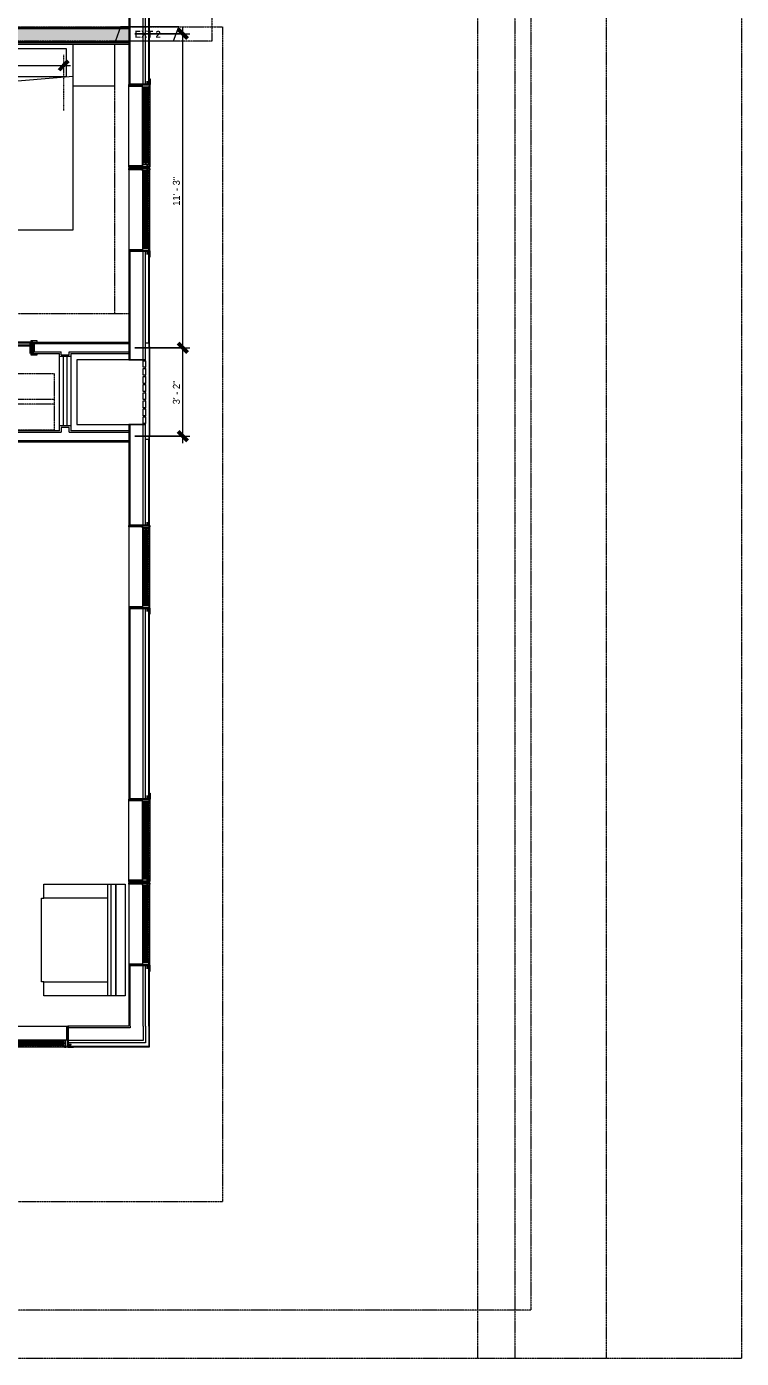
# Model space of a CAD drawing. Header units: inches. Extents: x -4010 to -1814, y 9846 to 12241.
# Drawn here: x -2121 to -1814, y 9846 to 10419 of the extents above; entities that cross this region are included whole.
import ezdxf

# ---------------------------------------------------------------- set-up
doc = ezdxf.new("R2010")
doc.units = ezdxf.units.IN
doc.header["$MEASUREMENT"] = 0
for name, pattern in [('Aligning Line 1_8_', [0.25, 0.125, -0.125]), ('Aligning Line 1_8__2_', [0.25, 0.125, -0.125]), ('Dash', [0.25, 0.125, -0.125]), ('Dash 3_32_', [0.1875, 0.09375, -0.09375]), ('Dash_2_', [0.25, 0.125, -0.125])]:
    doc.linetypes.add(name, pattern=pattern)
for name, color, linetype, lineweight in [('0-1', 7, 'Continuous', 5), ('0-2', 7, 'Continuous', 9), ('A-ANNO-DIMS', 211, 'Continuous', 9), ('A-ANNO-DIMS-32', 211, 'Continuous', 9), ('A-DETL-1', 90, 'Dash 3_32_', 18), ('A-DETL-GENF-HDLN-1', 7, 'Dash', 9), ('A-DETL-GENF-HDLN-2', 1, 'Continuous', 18), ('A-DOOR-3', 31, 'Continuous', 9), ('A-DOOR-4', 31, 'Continuous', 30), ('A-DOOR-FRAM-3', 31, 'Continuous', 30), ('A-GENM-1', 7, 'Continuous', 9), ('A-GLAZ', 151, 'Continuous', 18), ('A-GLAZ-1', 10, 'Continuous', 30), ('A-GLAZ-2', 7, 'Continuous', 9), ('A-WALL', 113, 'Continuous', 18), ('A-WALL-1', 7, 'Continuous', 9), ('A-WALL-2', 250, 'Continuous', 18), ('A-WALL-3', 113, 'Continuous', 9), ('A-WALL-IDEN', 211, 'Continuous', 9), ('G-ANNO-SYMB', 111, 'Aligning Line 1_8_', 9), ('G-ANNO-SYMB-1', 147, 'Aligning Line 1_8_', 9), ('G-ANNO-SYMB-2', 147, 'Aligning Line 1_8__2_', 9), ('G-ANNO-SYMB-4', 111, 'Dash_2_', 9), ('I-FURN', 30, 'Continuous', 9), ('I-FURN-HDLN', 30, 'Dash', 9), ('I-WALL-1', 21, 'Continuous', 18), ('I-WALL-2', 241, 'Continuous', 5), ('I-WALL-3', 7, 'Continuous', 9), ('Q-CASE', 31, 'Continuous', 9), ('Q-CASE-HDLN', 31, 'Dash', 9)]:
    doc.layers.add(name, color=color, linetype=linetype, lineweight=lineweight)
doc.styles.add('Century Gothic', font='ufonts.com_century-gothic.ttf', dxfattribs={"height": 3})
doc.styles.add('Century Gothic_B_1', font='GOTHICB.TTF', dxfattribs={"height": 3})
doc.dimstyles.new('OD_1__HACK_2', dxfattribs={"dimscale": 12, "dimtxt": 3.132505, "dimasz": 0.333333, "dimexe": 0.25, "dimexo": 0.166667, "dimgap": 0.041667, "dimtad": 1, "dimdec": 4, "dimrnd": 0.0625, "dimzin": 3, "dimdsep": 46, "dimlunit": 4, "dimtxsty": 'Century Gothic', "dimblk1": 'OBLIQUE', "dimblk2": 'OBLIQUE', "dimsah": 1, "dimcen": 0.09, "dimdle": 0.25, "dimazin": 0, "dimtfac": 1, "dimtdec": 4, "dimtix": 1, "dimtmove": 0, "dimatfit": 3, "dimfxl": 1, "dimtvp": 1, "dimtfill": 1, "dimfrac": 2, "dimtolj": 1, "dimtzin": 0, "dimarcsym": 2})

# ---------------------------------------------------------------- blocks, each defined once
blk = doc.blocks.new('Window-Double_Hung-Marvin-Essential - ESDH3066 - 2nd Floor-3033827-UNIT PLANS - 2ND _ 3RD FLOOR')
at = {"layer": 'A-DETL-GENF-HDLN-1'}
blk.add_line((16.1, -4.47), (-16.5, -4.47), dxfattribs=at)
at = {"layer": 'A-DETL-GENF-HDLN-2'}
for p, q in [((-17.13, 4.44), (-17.75, 4.44)), ((-17.13, -1.41), (-17.13, 4.44)), ((17.12, 4.44), (17.75, 4.44)), ((17.12, 4.44), (17.12, -1.41)), ((-19.25, -3.48), (-19.25, -3.44)), ((-19.25, -3.44), (-17.9, -3.44)), ((-17.75, -3.48), (-19.25, -3.48)), ((-17.9, -3.44), (-17.9, -3.33)), ((-17.9, -3.33), (-17.75, -3.33)), ((-16.72, -1.44), (-17.75, -1.44)), ((-17.75, -4.53), (-17.75, -1.44)), ((-17.75, -4.53), (-17.16, -4.53)), ((-17.08, -4.12), (-17.16, -4.53)), ((-17.08, -4.12), (-16.19, -4.12)), ((-16.85, -4.5), (-16.85, -4.12)), ((-16.3, -4.5), (-16.85, -4.5)), ((-16.72, -4.02), (-16.72, -1.44)), ((-16.38, -4.02), (-16.72, -4.02)), ((-16.56, -1.78), (-15.34, -1.78)), ((-16.56, -1.78), (-16.56, -2.72)), ((-15.34, -2.72), (-16.56, -2.72)), ((-16.56, -3), (-15.34, -3)), ((-16.56, -3), (-16.56, -3.94)), ((-15.34, -3.94), (-16.56, -3.94)), ((-16.38, -4.12), (-16.38, -4.02)), ((-16.18, -4.26), (-16.3, -4.26)), ((-16.3, -4.26), (-16.3, -4.5)), ((-16.19, -4.12), (-16.19, -4.22)), ((-16.19, -4.22), (-16.1, -4.22)), ((-16.18, -4.47), (-16.18, -4.26)), ((-16.18, -4.47), (-16.1, -4.47)), ((-16.1, -4.22), (-16.1, -4.47)), ((-15.28, -1.9), (-15.94, -1.9)), ((-15.94, -1.9), (-15.94, -2.62)), ((-15.94, -2.62), (-15.28, -2.62)), ((-15.28, -3.12), (-15.94, -3.12)), ((-15.94, -3.12), (-15.94, -3.84)), ((-15.94, -3.84), (-15.28, -3.84)), ((-15.84, -1.91), (-15.84, -2.6)), ((-15.84, -3.13), (-15.84, -3.82)), ((-15.54, -2.04), (-15.54, -2.48)), ((-15.54, -3.26), (-15.54, -3.7)), ((-15.34, -1.78), (-15.28, -1.84)), ((-15.34, -2.72), (-15.28, -2.66)), ((-15.34, -3), (-15.28, -3.06)), ((-15.34, -3.94), (-15.28, -3.88)), ((-15.28, -1.84), (-15.28, -1.9)), ((-15.28, -2.62), (-15.28, -2.66)), ((-15.28, -3.06), (-15.28, -3.12)), ((-15.28, -3.84), (-15.28, -3.88)), ((15.34, -1.78), (15.28, -1.84)), ((15.28, -1.84), (15.28, -1.9)), ((15.28, -1.9), (15.94, -1.9)), ((15.28, -2.62), (15.28, -2.66)), ((15.94, -2.62), (15.28, -2.62)), ((15.34, -2.72), (15.28, -2.66)), ((15.34, -3), (15.28, -3.06)), ((15.28, -3.06), (15.28, -3.12)), ((15.28, -3.12), (15.94, -3.12)), ((15.28, -3.84), (15.28, -3.88)), ((15.94, -3.84), (15.28, -3.84)), ((15.34, -3.94), (15.28, -3.88)), ((16.56, -1.78), (15.34, -1.78)), ((15.34, -2.72), (16.56, -2.72)), ((16.56, -3), (15.34, -3)), ((15.34, -3.94), (16.56, -3.94)), ((15.54, -2.04), (15.54, -2.48)), ((15.54, -3.26), (15.54, -3.7)), ((15.84, -1.91), (15.84, -2.6)), ((15.84, -3.13), (15.84, -3.82)), ((15.94, -1.9), (15.94, -2.62)), ((15.94, -3.12), (15.94, -3.84)), ((16.19, -4.22), (16.1, -4.22)), ((16.1, -4.22), (16.1, -4.47)), ((16.18, -4.47), (16.1, -4.47)), ((16.18, -4.47), (16.18, -4.26)), ((16.18, -4.26), (16.3, -4.26)), ((17.08, -4.12), (16.19, -4.12)), ((16.19, -4.12), (16.19, -4.22)), ((16.3, -4.26), (16.3, -4.5)), ((16.3, -4.5), (16.85, -4.5)), ((16.38, -4.12), (16.38, -4.02)), ((16.38, -4.02), (16.72, -4.02)), ((16.56, -1.78), (16.56, -2.72)), ((16.56, -3), (16.56, -3.94)), ((16.72, -4.02), (16.72, -1.44)), ((16.72, -1.44), (17.75, -1.44)), ((16.85, -4.5), (16.85, -4.12)), ((17.08, -4.12), (17.16, -4.53)), ((17.75, -4.53), (17.16, -4.53)), ((17.75, -4.53), (17.75, -1.44)), ((17.9, -3.33), (17.75, -3.33)), ((17.75, -3.48), (19.25, -3.48)), ((17.9, -3.44), (17.9, -3.33)), ((19.25, -3.44), (17.9, -3.44)), ((19.25, -3.48), (19.25, -3.44))]:
    blk.add_line(p, q, dxfattribs=at)
at = {"layer": 'A-GLAZ'}
for p, q in [((15.84, -1.91), (-15.84, -1.91)), ((15.84, -2.04), (-15.84, -2.04)), ((15.84, -2.48), (-15.84, -2.48)), ((15.84, -2.6), (-15.84, -2.6)), ((15.84, -3.13), (-15.84, -3.13)), ((15.84, -3.26), (-15.84, -3.26)), ((15.84, -3.7), (-15.84, -3.7)), ((15.84, -3.82), (-15.84, -3.82))]:
    blk.add_line(p, q, dxfattribs=at)
at = {"layer": 'A-GLAZ-1'}
for p, q in [((-17.75, -1.41), (-17.75, 4.44)), ((17.75, 4.44), (17.75, -1.41)), ((-17.75, -4.53), (-17.75, -1.44)), ((17.75, -1.44), (17.75, -4.53))]:
    blk.add_line(p, q, dxfattribs=at)
at = {"layer": 'A-GLAZ-2'}
for p, q in [((-17.75, 4.44), (17.75, 4.44)), ((-17.75, -1.44), (17.75, -1.44)), ((17.75, -4.53), (-17.75, -4.53)), ((17.75, -4.44), (20.27, -4.44)), ((17.75, -4.69), (17.75, -4.53)), ((20.27, -4.69), (17.75, -4.69)), ((20.27, -4.44), (20.27, -4.69))]:
    blk.add_line(p, q, dxfattribs=at)
blk = doc.blocks.new('Perforated Panel at Magic-Pak - hvac panel - 3rd floor-2505075-UNIT PLANS - 2ND _ 3RD FLOOR')
at = {"layer": 'A-GLAZ-2'}
for p, q in [((-19.01, 4.44), (19.01, 4.44)), ((-19.01, 4.37), (-19.01, 4.44)), ((19.01, 4.37), (-19.01, 4.37)), ((19.01, 4.44), (19.01, 4.37))]:
    blk.add_line(p, q, dxfattribs=at)
blk = doc.blocks.new('Window-Double_Hung-Marvin-Essential - ESDH3066 - 2nd Floor-3033830-UNIT PLANS - 2ND _ 3RD FLOOR')
at = {"layer": 'A-DETL-GENF-HDLN-1'}
blk.add_line((16.1, -4.47), (-16.5, -4.47), dxfattribs=at)
at = {"layer": 'A-DETL-GENF-HDLN-2'}
for p, q in [((-17.13, 4.44), (-17.75, 4.44)), ((-17.13, -1.41), (-17.13, 4.44)), ((17.12, 4.44), (17.75, 4.44)), ((17.12, 4.44), (17.12, -1.41)), ((-19.25, -3.48), (-19.25, -3.44)), ((-19.25, -3.44), (-17.9, -3.44)), ((-17.75, -3.48), (-19.25, -3.48)), ((-17.9, -3.44), (-17.9, -3.33)), ((-17.9, -3.33), (-17.75, -3.33)), ((-16.72, -1.44), (-17.75, -1.44)), ((-17.75, -4.53), (-17.75, -1.44)), ((-17.75, -4.53), (-17.16, -4.53)), ((-17.08, -4.12), (-17.16, -4.53)), ((-17.08, -4.12), (-16.19, -4.12)), ((-16.85, -4.5), (-16.85, -4.12)), ((-16.3, -4.5), (-16.85, -4.5)), ((-16.72, -4.02), (-16.72, -1.44)), ((-16.38, -4.02), (-16.72, -4.02)), ((-16.56, -1.78), (-15.34, -1.78)), ((-16.56, -1.78), (-16.56, -2.72)), ((-15.34, -2.72), (-16.56, -2.72)), ((-16.56, -3), (-15.34, -3)), ((-16.56, -3), (-16.56, -3.94)), ((-15.34, -3.94), (-16.56, -3.94)), ((-16.38, -4.12), (-16.38, -4.02)), ((-16.18, -4.26), (-16.3, -4.26)), ((-16.3, -4.26), (-16.3, -4.5)), ((-16.19, -4.12), (-16.19, -4.22)), ((-16.19, -4.22), (-16.1, -4.22)), ((-16.18, -4.47), (-16.18, -4.26)), ((-16.18, -4.47), (-16.1, -4.47)), ((-16.1, -4.22), (-16.1, -4.47)), ((-15.28, -1.9), (-15.94, -1.9)), ((-15.94, -1.9), (-15.94, -2.62)), ((-15.94, -2.62), (-15.28, -2.62)), ((-15.28, -3.12), (-15.94, -3.12)), ((-15.94, -3.12), (-15.94, -3.84)), ((-15.94, -3.84), (-15.28, -3.84)), ((-15.84, -1.91), (-15.84, -2.6)), ((-15.84, -3.13), (-15.84, -3.82)), ((-15.54, -2.04), (-15.54, -2.48)), ((-15.54, -3.26), (-15.54, -3.7)), ((-15.34, -1.78), (-15.28, -1.84)), ((-15.34, -2.72), (-15.28, -2.66)), ((-15.34, -3), (-15.28, -3.06)), ((-15.34, -3.94), (-15.28, -3.88)), ((-15.28, -1.84), (-15.28, -1.9)), ((-15.28, -2.62), (-15.28, -2.66)), ((-15.28, -3.06), (-15.28, -3.12)), ((-15.28, -3.84), (-15.28, -3.88)), ((15.34, -1.78), (15.28, -1.84)), ((15.28, -1.84), (15.28, -1.9)), ((15.28, -1.9), (15.94, -1.9)), ((15.28, -2.62), (15.28, -2.66)), ((15.94, -2.62), (15.28, -2.62)), ((15.34, -2.72), (15.28, -2.66)), ((15.34, -3), (15.28, -3.06)), ((15.28, -3.06), (15.28, -3.12)), ((15.28, -3.12), (15.94, -3.12)), ((15.28, -3.84), (15.28, -3.88)), ((15.94, -3.84), (15.28, -3.84)), ((15.34, -3.94), (15.28, -3.88)), ((16.56, -1.78), (15.34, -1.78)), ((15.34, -2.72), (16.56, -2.72)), ((16.56, -3), (15.34, -3)), ((15.34, -3.94), (16.56, -3.94)), ((15.54, -2.04), (15.54, -2.48)), ((15.54, -3.26), (15.54, -3.7)), ((15.84, -1.91), (15.84, -2.6)), ((15.84, -3.13), (15.84, -3.82)), ((15.94, -1.9), (15.94, -2.62)), ((15.94, -3.12), (15.94, -3.84)), ((16.19, -4.22), (16.1, -4.22)), ((16.1, -4.22), (16.1, -4.47)), ((16.18, -4.47), (16.1, -4.47)), ((16.18, -4.47), (16.18, -4.26)), ((16.18, -4.26), (16.3, -4.26)), ((17.08, -4.12), (16.19, -4.12)), ((16.19, -4.12), (16.19, -4.22)), ((16.3, -4.26), (16.3, -4.5)), ((16.3, -4.5), (16.85, -4.5)), ((16.38, -4.12), (16.38, -4.02)), ((16.38, -4.02), (16.72, -4.02)), ((16.56, -1.78), (16.56, -2.72)), ((16.56, -3), (16.56, -3.94)), ((16.72, -4.02), (16.72, -1.44)), ((16.72, -1.44), (17.75, -1.44)), ((16.85, -4.5), (16.85, -4.12)), ((17.08, -4.12), (17.16, -4.53)), ((17.75, -4.53), (17.16, -4.53)), ((17.75, -4.53), (17.75, -1.44)), ((17.9, -3.33), (17.75, -3.33)), ((17.75, -3.48), (19.25, -3.48)), ((17.9, -3.44), (17.9, -3.33)), ((19.25, -3.44), (17.9, -3.44)), ((19.25, -3.48), (19.25, -3.44))]:
    blk.add_line(p, q, dxfattribs=at)
at = {"layer": 'A-GLAZ'}
for p, q in [((15.84, -1.91), (-15.84, -1.91)), ((15.84, -2.04), (-15.84, -2.04)), ((15.84, -2.48), (-15.84, -2.48)), ((15.84, -2.6), (-15.84, -2.6)), ((15.84, -3.13), (-15.84, -3.13)), ((15.84, -3.26), (-15.84, -3.26)), ((15.84, -3.7), (-15.84, -3.7)), ((15.84, -3.82), (-15.84, -3.82))]:
    blk.add_line(p, q, dxfattribs=at)
at = {"layer": 'A-GLAZ-1'}
for p, q in [((-17.75, -1.41), (-17.75, 4.44)), ((17.75, 4.44), (17.75, -1.41)), ((-17.75, -4.53), (-17.75, -1.44)), ((17.75, -1.44), (17.75, -4.53))]:
    blk.add_line(p, q, dxfattribs=at)
at = {"layer": 'A-GLAZ-2'}
for p, q in [((-17.75, 4.44), (17.75, 4.44)), ((-17.75, -1.44), (17.75, -1.44)), ((17.75, -4.53), (-17.75, -4.53)), ((17.75, -4.44), (20.27, -4.44)), ((17.75, -4.69), (17.75, -4.53)), ((20.27, -4.69), (17.75, -4.69)), ((20.27, -4.44), (20.27, -4.69))]:
    blk.add_line(p, q, dxfattribs=at)
blk = doc.blocks.new('V-Series_EWC4_SPVU_RFA_2015 - 2ND AND 3RD FLOOR-2226480-UNIT PLANS - 2ND _ 3RD FLOOR')
at = {"layer": 'A-GENM-1'}
for p, q in [((-3829.54, 11737.59), (-3858.97, 11737.59)), ((-3858.97, 11737.59), (-3858.97, 11737.15)), ((-3858.97, 11734.36), (-3858.97, 11737.15)), ((-3858.97, 11737.15), (-3857.97, 11737.15)), ((-3857.97, 11734.36), (-3858.97, 11734.36)), ((-3858.97, 11734.36), (-3858.97, 11733.86)), ((-3857.97, 11737.15), (-3857.97, 11734.36)), ((-3829.54, 11709.71), (-3829.54, 11737.59)), ((-3858.97, 11730.87), (-3858.97, 11733.86)), ((-3858.97, 11733.86), (-3857.97, 11733.86)), ((-3857.97, 11730.87), (-3858.97, 11730.87)), ((-3858.97, 11730.87), (-3858.97, 11730.37)), ((-3858.97, 11727.39), (-3858.97, 11730.37)), ((-3858.97, 11730.37), (-3857.97, 11730.37)), ((-3857.97, 11733.86), (-3857.97, 11730.87)), ((-3857.97, 11730.37), (-3857.97, 11727.39)), ((-3857.97, 11727.39), (-3858.97, 11727.39)), ((-3858.97, 11727.39), (-3858.97, 11726.89)), ((-3858.97, 11723.9), (-3858.97, 11726.89)), ((-3858.97, 11726.89), (-3857.97, 11726.89)), ((-3857.97, 11723.9), (-3858.97, 11723.9)), ((-3858.97, 11723.9), (-3858.97, 11723.4)), ((-3858.97, 11720.42), (-3858.97, 11723.4)), ((-3858.97, 11723.4), (-3857.97, 11723.4)), ((-3857.97, 11726.89), (-3857.97, 11723.9)), ((-3857.97, 11723.4), (-3857.97, 11720.42)), ((-3857.97, 11720.42), (-3858.97, 11720.42)), ((-3858.97, 11720.42), (-3858.97, 11719.92)), ((-3858.97, 11716.93), (-3858.97, 11719.92)), ((-3858.97, 11719.92), (-3857.97, 11719.92)), ((-3857.97, 11719.92), (-3857.97, 11716.93)), ((-3857.97, 11716.93), (-3858.97, 11716.93)), ((-3858.97, 11716.93), (-3858.97, 11716.43)), ((-3858.97, 11713.45), (-3858.97, 11716.43)), ((-3858.97, 11716.43), (-3857.97, 11716.43)), ((-3857.97, 11713.45), (-3858.97, 11713.45)), ((-3858.97, 11713.45), (-3858.97, 11712.95)), ((-3858.97, 11710.15), (-3858.97, 11712.95)), ((-3858.97, 11712.95), (-3857.97, 11712.95)), ((-3857.97, 11716.43), (-3857.97, 11713.45)), ((-3857.97, 11712.95), (-3857.97, 11710.15)), ((-3857.97, 11710.15), (-3858.97, 11710.15)), ((-3858.97, 11710.15), (-3858.97, 11709.71)), ((-3858.97, 11709.71), (-3829.54, 11709.71))]:
    blk.add_line(p, q, dxfattribs=at)
blk = doc.blocks.new('Window-Double_Hung-Marvin-Essential - ESDH3066 - 2nd Floor-3033825-UNIT PLANS - 2ND _ 3RD FLOOR')
at = {"layer": 'A-DETL-GENF-HDLN-1'}
blk.add_line((16.1, 4.47), (-16.5, 4.47), dxfattribs=at)
at = {"layer": 'A-DETL-GENF-HDLN-2'}
for p, q in [((-19.25, 3.48), (-19.25, 3.44)), ((-17.75, 3.48), (-19.25, 3.48)), ((-19.25, 3.44), (-17.9, 3.44)), ((-17.9, 3.44), (-17.9, 3.33)), ((-17.9, 3.33), (-17.75, 3.33)), ((-17.75, 4.53), (-17.16, 4.53)), ((-17.75, 4.53), (-17.75, 1.44)), ((-16.72, 1.44), (-17.75, 1.44)), ((-17.08, 4.12), (-17.16, 4.53)), ((-17.13, 1.41), (-17.13, -4.44)), ((-17.08, 4.12), (-16.19, 4.12)), ((-16.85, 4.5), (-16.85, 4.12)), ((-16.3, 4.5), (-16.85, 4.5)), ((-16.38, 4.02), (-16.72, 4.02)), ((-16.72, 4.02), (-16.72, 1.44)), ((-15.34, 3.94), (-16.56, 3.94)), ((-16.56, 3), (-16.56, 3.94)), ((-16.56, 3), (-15.34, 3)), ((-15.34, 2.72), (-16.56, 2.72)), ((-16.56, 1.78), (-16.56, 2.72)), ((-16.56, 1.78), (-15.34, 1.78)), ((-16.38, 4.12), (-16.38, 4.02)), ((-16.3, 4.26), (-16.3, 4.5)), ((-16.18, 4.26), (-16.3, 4.26)), ((-16.19, 4.22), (-16.1, 4.22)), ((-16.19, 4.12), (-16.19, 4.22)), ((-16.18, 4.47), (-16.1, 4.47)), ((-16.18, 4.47), (-16.18, 4.26)), ((-16.1, 4.22), (-16.1, 4.47)), ((-15.94, 3.12), (-15.94, 3.84)), ((-15.94, 3.84), (-15.28, 3.84)), ((-15.28, 3.12), (-15.94, 3.12)), ((-15.94, 1.9), (-15.94, 2.62)), ((-15.94, 2.62), (-15.28, 2.62)), ((-15.28, 1.9), (-15.94, 1.9)), ((-15.84, 3.13), (-15.84, 3.82)), ((-15.84, 1.91), (-15.84, 2.6)), ((-15.54, 3.26), (-15.54, 3.7)), ((-15.54, 2.04), (-15.54, 2.48)), ((-15.34, 3.94), (-15.28, 3.88)), ((-15.34, 3), (-15.28, 3.06)), ((-15.34, 2.72), (-15.28, 2.66)), ((-15.34, 1.78), (-15.28, 1.84)), ((-15.28, 3.84), (-15.28, 3.88)), ((-15.28, 3.06), (-15.28, 3.12)), ((-15.28, 2.62), (-15.28, 2.66)), ((-15.28, 1.84), (-15.28, 1.9)), ((15.34, 3.94), (15.28, 3.88)), ((15.28, 3.84), (15.28, 3.88)), ((15.94, 3.84), (15.28, 3.84)), ((15.28, 3.06), (15.28, 3.12)), ((15.28, 3.12), (15.94, 3.12)), ((15.34, 3), (15.28, 3.06)), ((15.34, 2.72), (15.28, 2.66)), ((15.28, 2.62), (15.28, 2.66)), ((15.94, 2.62), (15.28, 2.62)), ((15.28, 1.84), (15.28, 1.9)), ((15.28, 1.9), (15.94, 1.9)), ((15.34, 1.78), (15.28, 1.84)), ((15.34, 3.94), (16.56, 3.94)), ((16.56, 3), (15.34, 3)), ((15.34, 2.72), (16.56, 2.72)), ((16.56, 1.78), (15.34, 1.78)), ((15.54, 3.26), (15.54, 3.7)), ((15.54, 2.04), (15.54, 2.48)), ((15.84, 3.13), (15.84, 3.82)), ((15.84, 1.91), (15.84, 2.6)), ((15.94, 3.12), (15.94, 3.84)), ((15.94, 1.9), (15.94, 2.62)), ((16.18, 4.47), (16.1, 4.47)), ((16.1, 4.22), (16.1, 4.47)), ((16.19, 4.22), (16.1, 4.22)), ((16.18, 4.47), (16.18, 4.26)), ((16.18, 4.26), (16.3, 4.26)), ((16.19, 4.12), (16.19, 4.22)), ((17.08, 4.12), (16.19, 4.12)), ((16.3, 4.26), (16.3, 4.5)), ((16.3, 4.5), (16.85, 4.5)), ((16.38, 4.12), (16.38, 4.02)), ((16.38, 4.02), (16.72, 4.02)), ((16.56, 3), (16.56, 3.94)), ((16.56, 1.78), (16.56, 2.72)), ((16.72, 4.02), (16.72, 1.44)), ((16.72, 1.44), (17.75, 1.44)), ((16.85, 4.5), (16.85, 4.12)), ((17.08, 4.12), (17.16, 4.53)), ((17.12, -4.44), (17.12, 1.41)), ((17.75, 4.53), (17.16, 4.53)), ((17.75, 4.53), (17.75, 1.44)), ((17.75, 3.48), (19.25, 3.48)), ((17.9, 3.33), (17.75, 3.33)), ((17.9, 3.44), (17.9, 3.33)), ((19.25, 3.44), (17.9, 3.44)), ((19.25, 3.48), (19.25, 3.44)), ((-17.13, -4.44), (-17.75, -4.44)), ((17.12, -4.44), (17.75, -4.44))]:
    blk.add_line(p, q, dxfattribs=at)
at = {"layer": 'A-GLAZ'}
for p, q in [((15.84, 3.82), (-15.84, 3.82)), ((15.84, 3.7), (-15.84, 3.7)), ((15.84, 3.26), (-15.84, 3.26)), ((15.84, 3.13), (-15.84, 3.13)), ((15.84, 2.6), (-15.84, 2.6)), ((15.84, 2.48), (-15.84, 2.48)), ((15.84, 2.04), (-15.84, 2.04)), ((15.84, 1.91), (-15.84, 1.91))]:
    blk.add_line(p, q, dxfattribs=at)
at = {"layer": 'A-GLAZ-1'}
for p, q in [((-17.75, 4.53), (-17.75, 1.44)), ((-17.75, 1.41), (-17.75, -4.44)), ((17.75, 1.44), (17.75, 4.53)), ((17.75, -4.44), (17.75, 1.41))]:
    blk.add_line(p, q, dxfattribs=at)
at = {"layer": 'A-GLAZ-2'}
for p, q in [((17.75, 4.53), (-17.75, 4.53)), ((-17.75, 1.44), (17.75, 1.44)), ((20.27, 4.69), (17.75, 4.69)), ((17.75, 4.69), (17.75, 4.53)), ((17.75, 4.44), (20.27, 4.44)), ((20.27, 4.44), (20.27, 4.69)), ((-17.75, -4.44), (17.75, -4.44))]:
    blk.add_line(p, q, dxfattribs=at)
blk = doc.blocks.new('CTR - 1st Phase - Shell_rvt-1-UNIT PLANS - 2ND _ 3RD FLOOR')
at = {"layer": 'A-WALL-1'}
for p, q in [((-2076.8, 10476.1), (-2076.8, 10394)), ((-2067.92, 10396.52), (-2067.92, 10473.58)), ((-2070.95, 10394), (-2070.92, 10394)), ((-2076.8, 10358.5), (-2076.8, 10358)), ((-2070.92, 10358.5), (-2070.95, 10358.5)), ((-2070.95, 10358), (-2070.92, 10358)), ((-2067.92, 10358), (-2067.92, 10358.5)), ((-2076.8, 10322.5), (-2076.8, 10275.73)), ((-2070.92, 10322.5), (-2070.95, 10322.5)), ((-2067.92, 10281.2), (-2067.92, 10319.98)), ((-2069.67, 10275.73), (-2069.67, 10282.95)), ((-2069.67, 10282.95), (-2068.17, 10282.95)), ((-2068.17, 10282.95), (-2068.17, 10281.2)), ((-2068.17, 10281.2), (-2067.99, 10281.2)), ((-2076.8, 10275.73), (-2069.67, 10275.73)), ((-2076.8, 10247.85), (-2076.8, 10204.4)), ((-2069.67, 10247.85), (-2076.8, 10247.85)), ((-2069.67, 10241.43), (-2069.67, 10247.85)), ((-2068.17, 10241.43), (-2069.67, 10241.43)), ((-2067.99, 10243.18), (-2068.17, 10243.18)), ((-2068.17, 10243.18), (-2068.17, 10241.43)), ((-2067.92, 10204.4), (-2067.92, 10243.18)), ((-2070.95, 10204.4), (-2070.92, 10204.4)), ((-2076.8, 10168.9), (-2076.8, 10086.8)), ((-2070.92, 10168.9), (-2070.95, 10168.9)), ((-2067.92, 10089.32), (-2067.92, 10166.38)), ((-2070.95, 10086.8), (-2070.92, 10086.8)), ((-2076.8, 10051.3), (-2076.8, 10050.8)), ((-2070.92, 10051.3), (-2070.95, 10051.3)), ((-2070.95, 10050.8), (-2070.92, 10050.8)), ((-2067.92, 10050.8), (-2067.92, 10051.3)), ((-2076.8, 10015.3), (-2076.8, 9989.06)), ((-2070.92, 10015.3), (-2070.95, 10015.3)), ((-2067.92, 9989.06), (-2067.92, 10012.78)), ((-2076.8, 9989.06), (-2103.04, 9989.06)), ((-2067.92, 9980.44), (-2067.92, 9989.06)), ((-2103.04, 9983.22), (-2103.04, 9983.19)), ((-2100.51, 9980.19), (-2067.92, 9980.19)), ((-2067.92, 9980.19), (-2067.92, 9980.44))]:
    blk.add_line(p, q, dxfattribs=at)
at = {"layer": 'A-WALL-2'}
for p, q in [((-2076.17, 10394), (-2076.17, 10476.1)), ((-2070.67, 10394), (-2070.67, 10476.1)), ((-2069.67, 10394), (-2069.67, 10476.1)), ((-2068.17, 10394), (-2068.17, 10476.1)), ((-2076.17, 10358), (-2076.17, 10358.5)), ((-2070.67, 10358), (-2070.67, 10358.5)), ((-2069.67, 10358), (-2069.67, 10358.5)), ((-2068.17, 10358), (-2068.17, 10358.5)), ((-2076.17, 10275.73), (-2076.17, 10322.5)), ((-2070.67, 10275.73), (-2070.67, 10322.5)), ((-2069.67, 10282.95), (-2069.67, 10322.5)), ((-2068.17, 10282.95), (-2068.17, 10322.5)), ((-2076.17, 10204.4), (-2076.17, 10247.85)), ((-2070.67, 10204.4), (-2070.67, 10247.85)), ((-2069.67, 10204.4), (-2069.67, 10241.43)), ((-2068.17, 10204.4), (-2068.17, 10241.43)), ((-2076.17, 10086.8), (-2076.17, 10168.9)), ((-2070.67, 10086.8), (-2070.67, 10168.9)), ((-2069.67, 10086.8), (-2069.67, 10168.9)), ((-2068.17, 10086.8), (-2068.17, 10168.9)), ((-2076.17, 10050.8), (-2076.17, 10051.3)), ((-2070.67, 10050.8), (-2070.67, 10051.3)), ((-2069.67, 10050.8), (-2069.67, 10051.3)), ((-2068.17, 10050.8), (-2068.17, 10051.3)), ((-2076.17, 9989.06), (-2076.17, 10015.3)), ((-2070.67, 9989.06), (-2070.67, 10015.3)), ((-2069.67, 9989.06), (-2069.67, 10015.3)), ((-2068.17, 9989.06), (-2068.17, 10015.3)), ((-2076.17, 9988.44), (-2103.04, 9988.44)), ((-2076.17, 9989.06), (-2076.17, 9988.44)), ((-2070.67, 9989.06), (-2070.67, 9988.44)), ((-2070.67, 9988.44), (-2070.67, 9982.94)), ((-2069.67, 9989.06), (-2069.67, 9982.94)), ((-2068.17, 9989.06), (-2068.17, 9981.94)), ((-2070.67, 9982.94), (-2103.04, 9982.94)), ((-2069.67, 9981.94), (-2103.04, 9981.94)), ((-2069.67, 9982.94), (-2069.67, 9981.94)), ((-2068.17, 9981.94), (-2068.17, 9980.44)), ((-2068.17, 9980.44), (-2103.04, 9980.44))]:
    blk.add_line(p, q, dxfattribs=at)
at = {"layer": 'G-ANNO-SYMB-1'}
blk.add_line((-1926.95, 12240.76), (-1926.95, 9846.26), dxfattribs=at)
at = {"layer": '0-2'}
for name, p, rotation in [('Window-Double_Hung-Marvin-Essential - ESDH3066 - 2nd Floor-3033827-UNIT PLANS - 2ND _ 3RD FLOOR', (-2072.36, 10376.25), 89.99999999999991), ('Window-Double_Hung-Marvin-Essential - ESDH3066 - 2nd Floor-3033825-UNIT PLANS - 2ND _ 3RD FLOOR', (-2072.36, 10340.25), 269.9999999999999), ('Perforated Panel at Magic-Pak - hvac panel - 3rd floor-2505075-UNIT PLANS - 2ND _ 3RD FLOOR', (-2072.36, 10262.19), 269.9999999999999), ('V-Series_EWC4_SPVU_RFA_2015 - 2ND AND 3RD FLOOR-2226480-UNIT PLANS - 2ND _ 3RD FLOOR', (-5928.65, 21985.44), 180), ('Window-Double_Hung-Marvin-Essential - ESDH3066 - 2nd Floor-3033825-UNIT PLANS - 2ND _ 3RD FLOOR', (-2072.36, 10186.65), 269.9999999999999), ('Window-Double_Hung-Marvin-Essential - ESDH3066 - 2nd Floor-3033827-UNIT PLANS - 2ND _ 3RD FLOOR', (-2072.36, 10069.05), 89.99999999999991), ('Window-Double_Hung-Marvin-Essential - ESDH3066 - 2nd Floor-3033825-UNIT PLANS - 2ND _ 3RD FLOOR', (-2072.36, 10033.05), 269.9999999999999)]:
    blk.add_blockref(name, p, dxfattribs=dict(at, rotation=rotation))
blk.add_blockref('Window-Double_Hung-Marvin-Essential - ESDH3066 - 2nd Floor-3033830-UNIT PLANS - 2ND _ 3RD FLOOR', (-2120.79, 9984.63), dxfattribs=at)
blk = doc.blocks.new('CTR - 1st Phase - Common Walls_rvt-1-UNIT PLANS - 2ND _ 3RD FLOOR')
at = {"layer": 'I-WALL-1'}
blk.add_hatch(color=256, dxfattribs=at).paths.add_polyline_path([(-2076.17, 10411.35), (-2076.17, 10411.98), (-2437.99, 10411.98), (-2438.62, 10411.35), (-2370.22, 10411.35), (-2370.22, 10411.54), (-2322.22, 10411.54), (-2322.22, 10411.35), (-2088, 10411.35)], flags=0)
at = {"layer": 'I-WALL-2'}
for points in [[(-2076.17, 10412.48), (-2076.17, 10417.98), (-2437.25, 10417.98), (-2435.06, 10415.79), (-2438.37, 10412.48), (-2088, 10412.48)], [(-2076.17, 10417.98), (-2076.17, 10418.48), (-2437.75, 10418.48), (-2437.25, 10417.98), (-2088, 10417.98)], [(-2076.17, 10418.48), (-2076.17, 10418.98), (-2437.54, 10418.98), (-2437.04, 10418.48), (-2088, 10418.48)], [(-2076.17, 10411.98), (-2076.17, 10412.48), (-2438.37, 10412.48), (-2438.87, 10411.98), (-2088, 10411.98)]]:
    blk.add_hatch(color=256, dxfattribs=at).paths.add_polyline_path(points, flags=0)
at = {"layer": 'A-WALL-2'}
for p, q in [((-2076.17, 10418.48), (-2436.16, 10418.48)), ((-2076.17, 10417.98), (-2435.66, 10417.98)), ((-2076.17, 10411.98), (-2437.99, 10411.98)), ((-2076.17, 10412.48), (-2437.49, 10412.48))]:
    blk.add_line(p, q, dxfattribs=at)
at = {"layer": 'G-ANNO-SYMB-1'}
for p, q in [((-1910.96, 12240.76), (-1910.96, 9846.26)), ((-1871.64, 11153.43), (-1871.64, 9846.26))]:
    blk.add_line(p, q, dxfattribs=at)
at = {"layer": 'I-WALL-3'}
for p, q in [((-2076.17, 10411.35), (-2076.17, 10420.23)), ((-2322.22, 10411.35), (-2076.17, 10411.35))]:
    blk.add_line(p, q, dxfattribs=at)
blk = doc.blocks.new('CTR - 1st Phase -Stairs _ Elevators_rvt-1-UNIT PLANS - 2ND _ 3RD FLOOR')
at = {"layer": 'G-ANNO-SYMB-1'}
blk.add_line((-1910.96, 12240.76), (-1910.96, 9846.26), dxfattribs=at)
blk = doc.blocks.new('CTR - 1st Phase - Structure_rvt-1-UNIT PLANS - 2ND _ 3RD FLOOR')
at = {"layer": 'G-ANNO-SYMB-2'}
for p, q in [((-1910.96, 12240.76), (-1910.96, 9846.26)), ((-1904.06, 12122.03), (-1904.06, 9867.01)), ((-1904.06, 9867.01), (-3864.19, 9867.01))]:
    blk.add_line(p, q, dxfattribs=at)
blk = doc.blocks.new('083100 - Access Doors and Panels - Type 1 - 083100 - Access Doors and Panels - Type 1-3696233-UNIT PLANS - 2ND _ 3RD FLOOR')
at = {"layer": 'A-DOOR-3'}
for p, q in [((-15, -0.75), (-15, 0.75)), ((-15, 0.75), (15, 0.75)), ((15, 0.75), (15, -0.75)), ((15, -0.75), (-15, -0.75))]:
    blk.add_line(p, q, dxfattribs=at)
blk = doc.blocks.new('Couch-Both_Arms-Generic - 2-1523460-UNIT PLANS - 2ND _ 3RD FLOOR')
at = {"layer": 'I-FURN'}
for p, q in [((-24, 17.5), (-18, 17.5)), ((-24, -10), (-24, 17.5)), ((-18, 18.5), (18, 18.5)), ((-18, 17.5), (-18, 18.5)), ((-18, 17.5), (-18, -10)), ((18, 18.5), (18, 17.5)), ((18, 17.5), (24, 17.5)), ((18, -10), (18, 17.5)), ((24, 17.5), (24, -10)), ((-24, -10), (24, -10)), ((-24, -13.5), (-24, -10)), ((24, -10), (24, -13.5)), ((-24, -11.5), (24, -11.5)), ((-24, -13.5), (24, -13.5)), ((-24, -17.5), (-24, -13.5)), ((24, -13.5), (-24, -13.5)), ((24, -13.5), (24, -17.5)), ((24, -17.5), (-24, -17.5))]:
    blk.add_line(p, q, dxfattribs=at)
blk = doc.blocks.new('Bed-Standard - King 78_ x 80_-V59-UNIT PLANS - 2ND _ 3RD FLOOR')
at = {"layer": 'I-FURN'}
for p, q in [((-28.31, 38.03), (-28.31, -41.8)), ((-25.31, 36.2), (-25.31, 24.2)), ((-25.31, 36.2), (46.69, 36.2)), ((46.69, 36.2), (46.69, 24.2)), ((49.69, -41.8), (49.69, 38.03)), ((49.69, 24.2), (-28.31, 17.63)), ((-25.31, 24.2), (46.69, 24.2)), ((-28.31, -41.8), (49.69, -41.8))]:
    blk.add_line(p, q, dxfattribs=at)
at = {"layer": 'I-FURN-HDLN'}
for p, q in [((-64.31, 38.03), (-64.31, -77.8)), ((67.69, -77.8), (67.69, 38.03)), ((-64.31, -77.8), (73.69, -77.8))]:
    blk.add_line(p, q, dxfattribs=at)
blk = doc.blocks.new('Table-Night Stand - 18_ x 18_ x 24_-V60-UNIT PLANS - 2ND _ 3RD FLOOR')
at = {"layer": 'I-FURN'}
for p, q in [((18.15, 0), (18.15, 17.83)), ((0.15, 0), (18.15, 0))]:
    blk.add_line(p, q, dxfattribs=at)
blk = doc.blocks.new('SLIDING - FLUSH - 5-0 x 6-8-3203586-UNIT PLANS - 2ND _ 3RD FLOOR')
at = {"layer": 'A-DOOR-3'}
for p, q in [((-32.75, 3.25), (-30.25, 3.25)), ((-32.75, 2.5), (-32.75, 3.25)), ((-30.25, 2.5), (-32.75, 2.5)), ((-30.25, 3.25), (-30.25, 2.5)), ((30.25, 3.25), (32.75, 3.25)), ((30.25, 2.5), (30.25, 3.25)), ((32.75, 2.5), (30.25, 2.5)), ((32.75, 3.25), (32.75, 2.5)), ((-32.75, -2.25), (-30.25, -2.25)), ((-32.75, -3), (-32.75, -2.25)), ((-30.25, -3), (-32.75, -3)), ((-30.25, -2.25), (-30.25, -3)), ((30.25, -2.25), (32.75, -2.25)), ((30.25, -3), (30.25, -2.25)), ((32.75, -3), (30.25, -3)), ((32.75, -2.25), (32.75, -3))]:
    blk.add_line(p, q, dxfattribs=at)
at = {"layer": 'A-DOOR-4'}
for p, q in [((-1, -0.88), (-1, 0.5)), ((-1, 0.5), (30, 0.5)), ((30, 0.5), (30, -0.88)), ((-30, -2.25), (-30, -0.88)), ((-30, -0.88), (1, -0.88)), ((1, -2.25), (-30, -2.25)), ((30, -0.88), (-1, -0.88)), ((1, -0.88), (1, -2.25))]:
    blk.add_line(p, q, dxfattribs=at)
at = {"layer": 'A-DOOR-FRAM-3'}
for p, q in [((-31, -2.25), (-31, 2.5)), ((-31, 2.5), (-30, 2.5)), ((-30, 2.5), (-30, -2.25)), ((30, 2.5), (31, 2.5)), ((30, -2.25), (30, 2.5)), ((31, 2.5), (31, -2.25)), ((-30, -2.25), (-31, -2.25)), ((31, -2.25), (30, -2.25))]:
    blk.add_line(p, q, dxfattribs=at)
blk = doc.blocks.new('OD_CW_Closet - OD_CW_Closet-3937332-UNIT PLANS - 2ND _ 3RD FLOOR')
at = {"layer": 'Q-CASE-HDLN'}
for p, q in [((144.59, 24), (0.74, 24)), ((0.74, 24), (0.74, 0)), ((144.59, 0), (144.59, 24)), ((0.74, 13), (144.59, 13)), ((0.74, 11), (144.59, 11)), ((0.74, 0), (144.59, 0))]:
    blk.add_line(p, q, dxfattribs=at)
blk = doc.blocks.new('DIMBLOCK96-UNIT PLANS - 2ND _ 3RD FLOOR')
at = {"layer": 'A-ANNO-DIMS-32'}
for p, q in [((-2074.17, 10280.79), (-2050.54, 10280.79)), ((-2053.54, 10280.79), (-2074.17, 10280.79)), ((-2053.54, 10239.79), (-2053.54, 10280.79)), ((-2074.17, 10242.79), (-2050.54, 10242.79)), ((-2053.54, 10242.79), (-2074.17, 10242.79))]:
    blk.add_line(p, q, dxfattribs=at)
at = {"layer": 'A-ANNO-DIMS-32', "lineweight": 50}
for p, q in [((-2053.54, 10280.79), (-2055.54, 10282.79)), ((-2053.54, 10280.79), (-2051.54, 10278.79)), ((-2053.54, 10242.79), (-2055.54, 10244.79)), ((-2053.54, 10242.79), (-2051.54, 10240.79))]:
    blk.add_line(p, q, dxfattribs=at)
at = {"layer": 'A-ANNO-DIMS-32', "color": 0, "insert": (-2057.88, 10256.54), "char_height": 3, "width": 12.5897, "attachment_point": 1, "rotation": 90, "line_spacing_factor": 0.984502, "style": 'Century Gothic', "bg_fill": 3, "box_fill_scale": 1.25, "bg_fill_color": 256, "bg_fill_true_color": 13158600, "bg_fill_transparency": 0}
blk.add_mtext('3\' - 2"', dxfattribs=at)
blk = doc.blocks.new('_Oblique')
at = {"color": 0, "linetype": 'ByBlock', "lineweight": -2}
blk.add_line((-0.5, -0.5), (0.5, 0.5), dxfattribs=at)
blk = doc.blocks.new('DIMBLOCK97-UNIT PLANS - 2ND _ 3RD FLOOR')
at = {"layer": 'A-ANNO-DIMS-32', "lineweight": 50}
for p, q in [((-2053.54, 10415.79), (-2055.54, 10417.79)), ((-2053.54, 10415.79), (-2051.54, 10413.79)), ((-2053.54, 10280.79), (-2055.54, 10282.79)), ((-2053.54, 10280.79), (-2051.54, 10278.79))]:
    blk.add_line(p, q, dxfattribs=at)
at = {"layer": 'A-ANNO-DIMS-32'}
for p, q in [((-2053.54, 10280.79), (-2053.54, 10418.79)), ((-2074.17, 10415.79), (-2050.54, 10415.79)), ((-2053.54, 10415.79), (-2074.17, 10415.79)), ((-2074.17, 10280.79), (-2050.54, 10280.79)), ((-2053.54, 10280.79), (-2074.17, 10280.79))]:
    blk.add_line(p, q, dxfattribs=at)
at = {"layer": 'A-ANNO-DIMS-32', "color": 0, "insert": (-2057.88, 10341.88), "char_height": 3, "width": 15.394, "attachment_point": 1, "rotation": 90, "line_spacing_factor": 0.984502, "style": 'Century Gothic', "bg_fill": 3, "box_fill_scale": 1.25, "bg_fill_color": 256, "bg_fill_true_color": 13158600, "bg_fill_transparency": 0}
blk.add_mtext('11\' - 3"', dxfattribs=at)
blk = doc.blocks.new('DIMBLOCK234-UNIT PLANS - 2ND _ 3RD FLOOR')
at = {"layer": 'A-ANNO-DIMS-32', "lineweight": 50}
for p, q in [((-2281.6, 10402.19), (-2283.6, 10400.19)), ((-2281.6, 10402.19), (-2279.6, 10404.19)), ((-2104.82, 10402.19), (-2106.82, 10400.19)), ((-2104.82, 10402.19), (-2102.82, 10404.19))]:
    blk.add_line(p, q, dxfattribs=at)
at = {"layer": 'A-ANNO-DIMS-32'}
for p, q in [((-2281.6, 10403.02), (-2281.6, 10399.19)), ((-2281.6, 10402.19), (-2281.6, 10403.02)), ((-2281.6, 10402.19), (-2101.82, 10402.19)), ((-2104.82, 10403.02), (-2104.82, 10399.19)), ((-2104.82, 10402.19), (-2104.82, 10403.02))]:
    blk.add_line(p, q, dxfattribs=at)
at = {"layer": 'A-ANNO-DIMS-32', "color": 0, "insert": (-2203.45, 10406.54), "char_height": 3, "width": 24.5827, "attachment_point": 1, "line_spacing_factor": 0.984502, "style": 'Century Gothic', "bg_fill": 3, "box_fill_scale": 1.25, "bg_fill_color": 256, "bg_fill_true_color": 13158600, "bg_fill_transparency": 0}
blk.add_mtext('14\' - 8 3/4"', dxfattribs=at)
blk = doc.blocks.new('Wall Tag - Arch Wall-3956453-UNIT PLANS - 2ND _ 3RD FLOOR')
at = {"layer": 'A-WALL-IDEN'}
for p, q in [((-0.356, 0.094), (-0.424, -0.094)), ((0.424, 0.094), (-0.356, 0.094)), ((0.356, -0.094), (0.424, 0.094)), ((-0.424, -0.094), (0.356, -0.094))]:
    blk.add_line(p, q, dxfattribs=at)

msp = doc.modelspace()

# ---------------------------------------------------------------- linework, layer by layer
at = {"layer": 'A-DETL-1'}
msp.add_line((-2104.82374, 10406.78575), (-2104.82374, 10382.78575), dxfattribs=at)
at = {"layer": 'A-WALL'}
for p, q in [((-2117.47374, 10282.5394), (-2117.47374, 10279.0394)), ((-2076.17374, 10282.5394), (-2117.47374, 10282.5394)), ((-2117.47374, 10279.0394), (-2105.92374, 10279.0394)), ((-2105.92374, 10277.84888), (-2105.92374, 10279.0394)), ((-2105.92374, 10277.84888), (-2102.42374, 10277.84888)), ((-2102.42374, 10279.0394), (-2076.17374, 10279.0394)), ((-2102.42374, 10277.84888), (-2102.42374, 10279.0394)), ((-2105.92374, 10246.59888), (-2105.92374, 10244.5394)), ((-2102.42374, 10246.59888), (-2105.92374, 10246.59888)), ((-2102.42374, 10244.5394), (-2102.42374, 10246.59888)), ((-2258.07374, 10244.5394), (-2105.92374, 10244.5394)), ((-2258.07374, 10241.0394), (-2076.17374, 10241.0394)), ((-2102.42374, 10244.5394), (-2076.17374, 10244.5394))]:
    msp.add_line(p, q, dxfattribs=at)
at = {"layer": 'A-WALL-3'}
for p, q in [((-2076.17374, 10283.1644), (-2118.09874, 10283.1644)), ((-2118.09874, 10283.1644), (-2118.09874, 10278.4144)), ((-2076.17374, 10278.4144), (-2076.17374, 10283.1644)), ((-2118.09874, 10278.4144), (-2106.54874, 10278.4144)), ((-2106.54874, 10245.1644), (-2106.54874, 10278.4144)), ((-2106.54874, 10277.22388), (-2104.92374, 10277.22388)), ((-2103.42374, 10277.22388), (-2101.79874, 10277.22388)), ((-2101.79874, 10278.4144), (-2076.17374, 10278.4144)), ((-2101.79874, 10278.4144), (-2101.79874, 10245.1644)), ((-2104.92374, 10247.22388), (-2106.54874, 10247.22388)), ((-2101.79874, 10247.22388), (-2103.42374, 10247.22388)), ((-2106.54874, 10245.1644), (-2257.44874, 10245.1644)), ((-2257.44874, 10240.4144), (-2076.17374, 10240.4144)), ((-2076.17374, 10245.1644), (-2101.79874, 10245.1644)), ((-2076.17374, 10240.4144), (-2076.17374, 10245.1644))]:
    msp.add_line(p, q, dxfattribs=at)
at = {"layer": 'G-ANNO-SYMB'}
for p, q in [((-1813.52288, 12240.74859), (-1813.52288, 9846.2766)), ((-1813.52288, 9846.2766), (-4009.5295, 9846.2766))]:
    msp.add_line(p, q, dxfattribs=at)
at = {"layer": 'G-ANNO-SYMB-4'}
for p, q in [((-2041.13521, 10918.13747), (-2041.13521, 10412.74702)), ((-2532.83641, 10418.83087), (-2036.52966, 10418.83087)), ((-2036.52966, 10418.83087), (-2036.52966, 9913.60902)), ((-2041.13521, 10412.74702), (-2516.09304, 10412.74702)), ((-2036.52966, 9913.60902), (-2532.83641, 9913.60902))]:
    msp.add_line(p, q, dxfattribs=at)

# ---------------------------------------------------------------- block references
at = {"layer": '0-1'}
for name in ['CTR - 1st Phase - Common Walls_rvt-1-UNIT PLANS - 2ND _ 3RD FLOOR', 'CTR - 1st Phase - Shell_rvt-1-UNIT PLANS - 2ND _ 3RD FLOOR', 'CTR - 1st Phase -Stairs _ Elevators_rvt-1-UNIT PLANS - 2ND _ 3RD FLOOR', 'CTR - 1st Phase - Structure_rvt-1-UNIT PLANS - 2ND _ 3RD FLOOR']:
    msp.add_blockref(name, (0, 0), dxfattribs=at)
at = {"layer": 'A-DOOR-3'}
for name, p, rotation in [('SLIDING - FLUSH - 5-0 x 6-8-3203586-UNIT PLANS - 2ND _ 3RD FLOOR', (-2149.09874, 10280.9144), 180), ('083100 - Access Doors and Panels - Type 1 - 083100 - Access Doors and Panels - Type 1-3696233-UNIT PLANS - 2ND _ 3RD FLOOR', (-2104.17374, 10262.22388), 269.9999999998496)]:
    msp.add_blockref(name, p, dxfattribs=dict(at, rotation=rotation))
at = {"layer": 'I-FURN'}
for name, p in [('Bed-Standard - King 78_ x 80_-V59-UNIT PLANS - 2ND _ 3RD FLOOR', (-2150.48726, 10373.31955)), ('Table-Night Stand - 18_ x 18_ x 24_-V60-UNIT PLANS - 2ND _ 3RD FLOOR', (-2100.94573, 10393.52447))]:
    msp.add_blockref(name, p, dxfattribs=at)
at = {"layer": 'I-FURN', "rotation": 89.99999999999646}
msp.add_blockref('Couch-Both_Arms-Generic - 2-1523460-UNIT PLANS - 2ND _ 3RD FLOOR', (-2095.86049, 10026.1394), dxfattribs=at)
at = {"layer": 'Q-CASE', "rotation": 180}
msp.add_blockref('OD_CW_Closet - OD_CW_Closet-3937332-UNIT PLANS - 2ND _ 3RD FLOOR', (-2107.98603, 10269.57388), dxfattribs=at)

# ---------------------------------------------------------------- next in the draw order: dimensions: what is measured, and where the dimension line sits
at = {"layer": 'A-ANNO-DIMS'}
dim = msp.add_linear_dim(base=(-2104.823737, 10402.19088), p1=(-2281.595688, 10405.019307), p2=(-2104.823737, 10405.019307), dimstyle='OD_1__HACK_2', override={"dimpost": '<>', "dimfxl": 176.771952}, dxfattribs=at)
dim.commit()
dim.dimension.update_dxf_attribs({"geometry": 'DIMBLOCK234-UNIT PLANS - 2ND _ 3RD FLOOR', "text_midpoint": (-2193.209712, 10404.432552)})
dim = msp.add_linear_dim(base=(-2053.53661, 10280.7894), p1=(-2076.17374, 10242.7894), p2=(-2076.17374, 10280.7894), angle=90, dimstyle='OD_1__HACK_2', override={"dimpost": '<>', "dimfxl": 38}, dxfattribs=at)
dim.commit()
dim.dimension.update_dxf_attribs({"geometry": 'DIMBLOCK96-UNIT PLANS - 2ND _ 3RD FLOOR', "text_midpoint": (-2055.61206, 10261.7894)})

# ---------------------------------------------------------------- next in the draw order: dimensions: what is measured, and where the dimension line sits
dim = msp.add_linear_dim(base=(-2053.53661, 10415.7894), p1=(-2076.17374, 10280.7894), p2=(-2076.17374, 10415.7894), angle=90, dimstyle='OD_1__HACK_2', override={"dimpost": '<>', "dimfxl": 135}, dxfattribs=at)
dim.commit()
dim.dimension.update_dxf_attribs({"geometry": 'DIMBLOCK97-UNIT PLANS - 2ND _ 3RD FLOOR', "text_midpoint": (-2055.61206, 10348.2894)})

# ---------------------------------------------------------------- next in the draw order: block references
at = {"layer": 'A-WALL-IDEN', "xscale": 31.99999999999999, "yscale": 31.99999999999999, "zscale": 31.99999999999999}
msp.add_blockref('Wall Tag - Arch Wall-3956453-UNIT PLANS - 2ND _ 3RD FLOOR', (-2068.94322, 10415.9144), dxfattribs=at)

# ---------------------------------------------------------------- next in the draw order: texts
at = {"layer": 'A-WALL-IDEN', "insert": (-2074.24418, 10417.16193), "char_height": 3, "width": 12.726, "attachment_point": 1, "style": 'Century Gothic_B_1'}
msp.add_mtext('EXT 2', dxfattribs=at)

doc.saveas('drawing.dxf')
